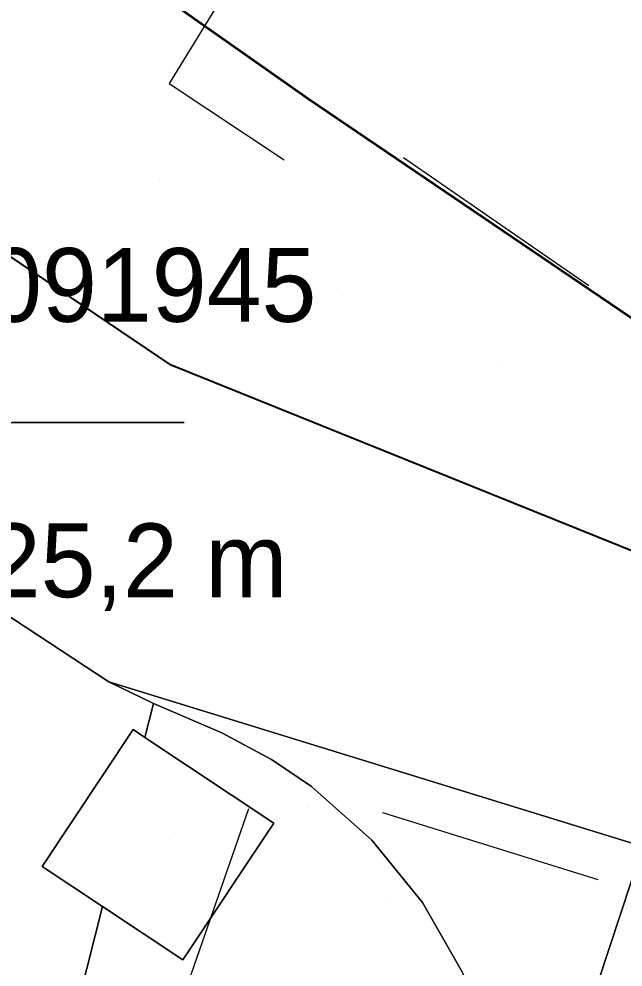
# Model space of a CAD drawing. Header units: metres. Extents: x 0 to 105485, y 0 to 425721.
# Drawn here: x 104697.43 to 104704.8, y 425214.56 to 425226.13 of the extents above; entities that cross this region are included whole.
import ezdxf
from ezdxf.enums import TextEntityAlignment as Align

# ---------------------------------------------------------------- set-up
doc = ezdxf.new("R2010")
doc.units = ezdxf.units.M
doc.header["$MEASUREMENT"] = 0
doc.linetypes.add('KG-PERCEEL-SO', pattern=[19, 5.5, -4, 5.5, -4])
for name, color, linetype, lineweight in [('B-XX-GR-BOOM-G', 90, 'Continuous', 13), ('B-XX-IE-MEUBILAIR-G', 7, 'Continuous', 18), ('B-XX-KG-GRENS_PERCEEL-G', 150, 'KG-PERCEEL-SO', 18), ('B-XX-MO-ONDERZOEK_SONDERING-G', 90, 'Continuous', 18), ('B-XX-MO-ONDERZOEK_SONDERING-T', 90, 'Continuous', 18), ('B-XX-OG-BEBOUWING-G', 7, 'Continuous', 35), ('B-XX-VH-ONVERHARD_ZAND-G', 210, 'Continuous', 18), ('B-XX-VH-OPENVERHARDING-G', 90, 'Continuous', 18)]:
    doc.layers.add(name, color=color, linetype=linetype, lineweight=lineweight)
doc.layers.add('GIS-WEGVAKKEN', color=2, linetype='Continuous')

msp = doc.modelspace()

# ---------------------------------------------------------------- linework, layer by layer
at = {"layer": 'B-XX-GR-BOOM-G', "color": 0, "true_color": 0x604a38}
msp.add_polyline3d([(104699.265, 425216.114, 2.484), (104699.265, 425216.114, 5.284)], dxfattribs=at)
at = {"layer": 'B-XX-IE-MEUBILAIR-G', "color": 0, "true_color": 0x604a38}
for points in [[(104699.145, 425224.171, 2.634), (104699.145, 425224.171, 5.634)], [(104701.322, 425222.837, 2.635), (104701.322, 425222.837, 5.635)], [(104703.312, 425221.882, 2.651), (104703.312, 425221.882, 5.651)], [(104700.969, 425216.499, 2.493), (104700.969, 425216.499, 5.493)], [(104701.956, 425215.393, 2.497), (104701.956, 425215.393, 5.497)]]:
    msp.add_polyline3d(points, dxfattribs=at)
at = {"layer": 'B-XX-KG-GRENS_PERCEEL-G', "ltscale": 0.5, "flags": 128}
for points in [[(104695.866, 425228.915), (104699.807, 425226.225), (104699.262, 425225.338), (104701.45, 425223.886), (104701.933, 425224.565), (104708.201, 425220.242), (104708.412, 425220.478), (104709.184, 425220.232)], [(104697.774, 425209.408), (104700.379, 425216.909), (104711.465, 425213.449)]]:
    msp.add_lwpolyline(points, dxfattribs=at)
at = {"layer": 'B-XX-MO-ONDERZOEK_SONDERING-G', "color": 0, "true_color": 0xd62828}
for points in [[(104697.28, 425221.2, 2.371), (104697.458, 425221.2, 2.351), (104697.617, 425221.2, 2.331), (104697.638, 425221.2, 2.311), (104697.658, 425221.2, 2.291), (104697.678, 425221.2, 2.271), (104697.717, 425221.2, 2.251), (104697.778, 425221.2, 2.231), (104697.799, 425221.2, 2.211), (104697.898, 425221.2, 2.191), (104698.169, 425221.2, 2.171), (104698.417, 425221.2, 2.151), (104698.607, 425221.2, 2.131), (104698.771, 425221.2, 2.111), (104698.912, 425221.2, 2.091), (104699.009, 425221.2, 2.071), (104699.059, 425221.2, 2.051), (104699.123, 425221.2, 2.031), (104699.201, 425221.2, 2.011), (104699.291, 425221.2, 1.991), (104699.355, 425221.2, 1.971), (104699.382, 425221.2, 1.951), (104699.42, 425221.2, 1.931), (104699.447, 425221.2, 1.911), (104699.446, 425221.2, 1.891), (104699.329, 425221.2, 1.871), (104699.27, 425221.2, 1.851), (104699.218, 425221.2, 1.831), (104699.137, 425221.2, 1.811), (104699.071, 425221.2, 1.791), (104699.013, 425221.2, 1.771), (104698.937, 425221.2, 1.751), (104698.875, 425221.2, 1.731), (104698.796, 425221.2, 1.711), (104698.704, 425221.2, 1.691), (104698.621, 425221.2, 1.671), (104698.583, 425221.2, 1.651), (104698.512, 425221.2, 1.631), (104698.437, 425221.2, 1.611), (104698.378, 425221.2, 1.591), (104698.299, 425221.2, 1.571), (104698.248, 425221.2, 1.552), (104698.202, 425221.2, 1.532), (104698.129, 425221.2, 1.512), (104698.066, 425221.2, 1.492), (104698.026, 425221.2, 1.472), (104697.983, 425221.2, 1.452), (104697.962, 425221.2, 1.432), (104697.894, 425221.2, 1.412), (104697.795, 425221.2, 1.392), (104697.704, 425221.2, 1.372), (104697.652, 425221.2, 1.352), (104697.595, 425221.2, 1.332), (104697.548, 425221.2, 1.312), (104697.489, 425221.2, 1.292), (104697.436, 425221.2, 1.272), (104697.386, 425221.2, 1.252)], [(104697.294, 425221.2, -21.141), (104697.479, 425221.2, -21.161), (104697.565, 425221.2, -21.181), (104697.581, 425221.2, -21.201), (104697.546, 425221.2, -21.221), (104697.504, 425221.2, -21.241), (104697.487, 425221.2, -21.261), (104697.443, 425221.2, -21.281), (104697.393, 425221.2, -21.301)], [(104697.38, 425221.2, -15.16), (104697.433, 425221.2, -15.18), (104697.506, 425221.2, -15.2), (104697.589, 425221.2, -15.219), (104697.654, 425221.2, -15.239), (104697.745, 425221.2, -15.259), (104697.816, 425221.2, -15.279), (104697.853, 425221.2, -15.299), (104697.914, 425221.2, -15.319), (104697.982, 425221.2, -15.339), (104698.014, 425221.2, -15.359), (104698.025, 425221.2, -15.379), (104698.01, 425221.2, -15.399), (104697.997, 425221.2, -15.419), (104697.986, 425221.2, -15.439), (104698.004, 425221.2, -15.459), (104698.044, 425221.2, -15.479), (104698.088, 425221.2, -15.499), (104698.154, 425221.2, -15.519), (104698.204, 425221.2, -15.539), (104698.218, 425221.2, -15.558), (104698.203, 425221.2, -15.578), (104698.11, 425221.2, -15.598), (104697.994, 425221.2, -15.618), (104697.837, 425221.2, -15.638), (104697.725, 425221.2, -15.658), (104697.662, 425221.2, -15.678), (104697.571, 425221.2, -15.698), (104697.47, 425221.2, -15.718), (104697.349, 425221.2, -15.738)], [(104697.388, 425221.2, -16.775), (104697.436, 425221.2, -16.795), (104697.491, 425221.2, -16.815), (104697.53, 425221.2, -16.835), (104697.559, 425221.2, -16.855), (104697.602, 425221.2, -16.875), (104697.651, 425221.2, -16.895), (104697.686, 425221.2, -16.915), (104697.728, 425221.2, -16.934), (104697.775, 425221.2, -16.954), (104697.816, 425221.2, -16.974), (104697.883, 425221.2, -16.994), (104697.982, 425221.2, -17.014), (104698.105, 425221.2, -17.034), (104698.194, 425221.2, -17.054), (104698.299, 425221.2, -17.074), (104698.374, 425221.2, -17.094), (104698.401, 425221.2, -17.114), (104698.411, 425221.2, -17.134), (104698.405, 425221.2, -17.154), (104698.385, 425221.2, -17.174), (104698.344, 425221.2, -17.194), (104698.255, 425221.2, -17.214), (104698.159, 425221.2, -17.234), (104698.084, 425221.2, -17.254), (104698.008, 425221.2, -17.273), (104697.958, 425221.2, -17.293), (104697.926, 425221.2, -17.313), (104697.882, 425221.2, -17.333), (104697.863, 425221.2, -17.353), (104697.881, 425221.2, -17.373), (104697.899, 425221.2, -17.393), (104697.92, 425221.2, -17.413), (104697.918, 425221.2, -17.433), (104697.902, 425221.2, -17.453), (104697.884, 425221.2, -17.473), (104697.878, 425221.2, -17.493), (104697.896, 425221.2, -17.513), (104697.926, 425221.2, -17.533), (104697.958, 425221.2, -17.553), (104698.004, 425221.2, -17.573), (104698.045, 425221.2, -17.592), (104698.071, 425221.2, -17.612), (104698.093, 425221.2, -17.632), (104698.121, 425221.2, -17.652), (104698.196, 425221.2, -17.672), (104698.302, 425221.2, -17.692), (104698.377, 425221.2, -17.712), (104698.425, 425221.2, -17.732), (104698.437, 425221.2, -17.752), (104698.436, 425221.2, -17.772), (104698.433, 425221.2, -17.792), (104698.419, 425221.2, -17.812), (104698.403, 425221.2, -17.832), (104698.391, 425221.2, -17.852), (104698.386, 425221.2, -17.872), (104698.378, 425221.2, -17.892), (104698.385, 425221.2, -17.912), (104698.389, 425221.2, -17.931), (104698.422, 425221.2, -17.951), (104698.438, 425221.2, -17.971), (104698.434, 425221.2, -17.991), (104698.442, 425221.2, -18.011), (104698.485, 425221.2, -18.031), (104698.545, 425221.2, -18.051), (104698.588, 425221.2, -18.071), (104698.596, 425221.2, -18.091), (104698.586, 425221.2, -18.111), (104698.568, 425221.2, -18.131), (104698.552, 425221.2, -18.151), (104698.526, 425221.2, -18.171), (104698.481, 425221.2, -18.191), (104698.415, 425221.2, -18.211), (104698.398, 425221.2, -18.231), (104698.362, 425221.2, -18.25), (104698.367, 425221.2, -18.27), (104698.333, 425221.2, -18.29), (104698.257, 425221.2, -18.31), (104698.19, 425221.2, -18.33), (104698.122, 425221.2, -18.35), (104698.083, 425221.2, -18.37), (104698.04, 425221.2, -18.39), (104698.011, 425221.2, -18.41), (104697.946, 425221.2, -18.43), (104697.847, 425221.2, -18.45), (104697.794, 425221.2, -18.47), (104697.7, 425221.2, -18.49), (104697.609, 425221.2, -18.51), (104697.541, 425221.2, -18.53), (104697.488, 425221.2, -18.55), (104697.442, 425221.2, -18.569), (104697.416, 425221.2, -18.589)], [(104697.4, 425221.2, -21.36), (104697.477, 425221.2, -21.38), (104697.532, 425221.2, -21.4), (104697.571, 425221.2, -21.42), (104697.62, 425221.2, -21.44), (104697.671, 425221.2, -21.46), (104697.705, 425221.2, -21.48), (104697.691, 425221.2, -21.5), (104697.642, 425221.2, -21.52), (104697.632, 425221.2, -21.54), (104697.605, 425221.2, -21.56), (104697.529, 425221.2, -21.58), (104697.474, 425221.2, -21.6), (104697.432, 425221.2, -21.62), (104697.404, 425221.2, -21.64)], [(104697.409, 425221.2, -16.077), (104697.44, 425221.2, -16.097), (104697.445, 425221.2, -16.117), (104697.426, 425221.2, -16.137)]]:
    msp.add_polyline3d(points, dxfattribs=at)
at = {"layer": 'B-XX-OG-BEBOUWING-G', "ltscale": 0.5}
msp.add_lwpolyline([(104721.964, 425238.104), (104709.812, 425246.873), (104703.957, 425239.334), (104695.706, 425228.71), (104695.746, 425228.679), (104695.817, 425228.771), (104700.965, 425225.152), (104708.201, 425220.242), (104708.412, 425220.478), (104709.184, 425220.232), (104709.909, 425221.296), (104709.469, 425221.926), (104717.467, 425232.146)], close=True, dxfattribs=at)
at = {"layer": 'B-XX-VH-ONVERHARD_ZAND-G', "ltscale": 0.5}
msp.add_lwpolyline([(104698.449, 425215.297), (104699.43, 425214.644), (104700.54, 425216.313), (104698.967, 425217.359), (104698.824, 425217.454), (104697.714, 425215.785)], close=True, dxfattribs=at)
at = {"layer": 'B-XX-VH-OPENVERHARDING-G', "ltscale": 0.5}
for points in [[(104708.201, 425220.242), (104700.965, 425225.152), (104695.817, 425228.771), (104695.746, 425228.679), (104695.706, 425228.71), (104695.563, 425228.819), (104695.503, 425228.74), (104695.085, 425229.055), (104693.366, 425230.376), (104689.858, 425233.063), (104689.914, 425233.144), (104689.829, 425233.202), (104689.782, 425233.235), (104689.64, 425233.029), (104683.514, 425237.25), (104682.79, 425236.289), (104676.764, 425240.368), (104676.666, 425240.225), (104672.995, 425242.551), (104672.865, 425242.766), (104672.852, 425242.99), (104672.907, 425243.15), (104673.277, 425243.753), (104667.156, 425247.618)], [(104665.773, 425239.575), (104667.745, 425238.279), (104669.638, 425237.034), (104671.55, 425235.777), (104673.538, 425234.469), (104676.024, 425232.835), (104677.79, 425231.674), (104683.715, 425227.778), (104683.819, 425227.71), (104685.807, 425226.403), (104698.527, 425218.039), (104705.043, 425216.028)], [(104698.165, 425214.167), (104698.449, 425215.297), (104697.714, 425215.785), (104698.824, 425217.454), (104698.967, 425217.359), (104699.071, 425217.772), (104698.527, 425218.039), (104685.807, 425226.403), (104682.641, 425221.687), (104680.653, 425222.994), (104683.819, 425227.71), (104683.715, 425227.778), (104680.555, 425223.07), (104678.566, 425224.378), (104676.619, 425225.659), (104674.63, 425226.967), (104677.79, 425231.674), (104676.024, 425232.835), (104672.876, 425228.122), (104670.279, 425229.83), (104668.368, 425231.087), (104666.415, 425232.314), (104664.481, 425233.591)], [(104702.84, 425214.491), (104702.353, 425215.344), (104701.734, 425216.107), (104701.001, 425216.76), (104700.513, 425217.091), (104699.906, 425217.415), (104699.071, 425217.772), (104698.967, 425217.359), (104700.54, 425216.313), (104699.43, 425214.644), (104698.449, 425215.297), (104698.165, 425214.167)], [(104711.699, 425213.928), (104705.043, 425216.028), (104703.27, 425210.653)]]:
    msp.add_lwpolyline(points, dxfattribs=at)
msp.add_lwpolyline([(104703.27, 425210.653), (104705.043, 425216.028), (104698.527, 425218.039), (104699.071, 425217.772), (104699.906, 425217.415), (104700.513, 425217.091), (104701.001, 425216.76), (104701.734, 425216.107), (104702.353, 425215.344), (104702.84, 425214.491), (104703.182, 425213.571), (104703.37, 425212.607), (104703.4, 425211.625)], close=True, dxfattribs=at)
at = {"layer": 'GIS-WEGVAKKEN'}
msp.add_lwpolyline([(104706.318, 425219.066), (104699.29, 425221.9), (104687.54, 425229.84), (104676.58, 425236.46), (104665.56, 425244.2), (104659.15, 425248.27), (104653.66, 425251.97), (104650.804, 425253.026)], dxfattribs=at)

# ---------------------------------------------------------------- texts
at = {"layer": 'B-XX-MO-ONDERZOEK_SONDERING-T', "color": 10, "lineweight": 18}
for s, p in [('CPT000000091945', (104695.84, 425222.88)), ('mv +2,47 · 25,2 m', (104695.84, 425219.52))]:
    msp.add_text(s, height=0.9, dxfattribs=at).set_placement(p, align=Align.MIDDLE_CENTER)

doc.saveas('drawing.dxf')
